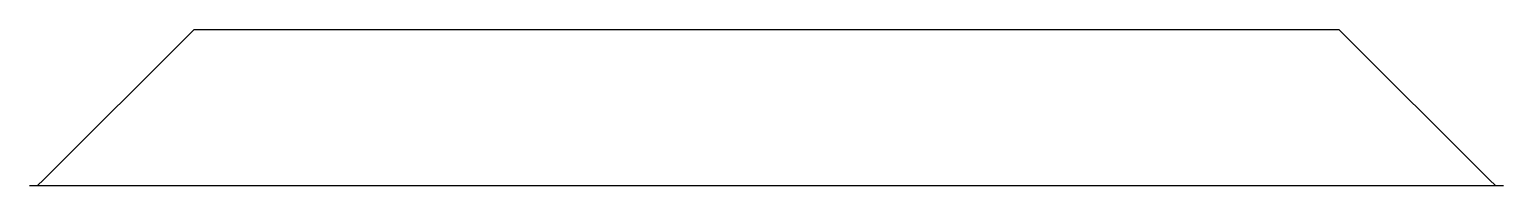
# Model space of a CAD drawing. Header units: millimetres. Extents: x -127 to 127, y -13 to 13.
import ezdxf

# ---------------------------------------------------------------- set-up
doc = ezdxf.new("R2010")
doc.units = ezdxf.units.MM
doc.layers.get('0').update_dxf_attribs({"linetype": 'CONTINUOUS'})

msp = doc.modelspace()

# ---------------------------------------------------------------- linework, layer by layer
for p, q in [((-124.59, -12.47), (-98.65, 13.47)), ((-98.65, 13.47), (98.65, 13.47)), ((98.65, 13.47), (124.59, -12.47)), ((-124.59, -12.47), (-125.59, -13.47)), ((124.59, -12.47), (125.59, -13.47)), ((-127, -13.47), (127, -13.47))]:
    msp.add_line(p, q)

doc.saveas('drawing.dxf')
